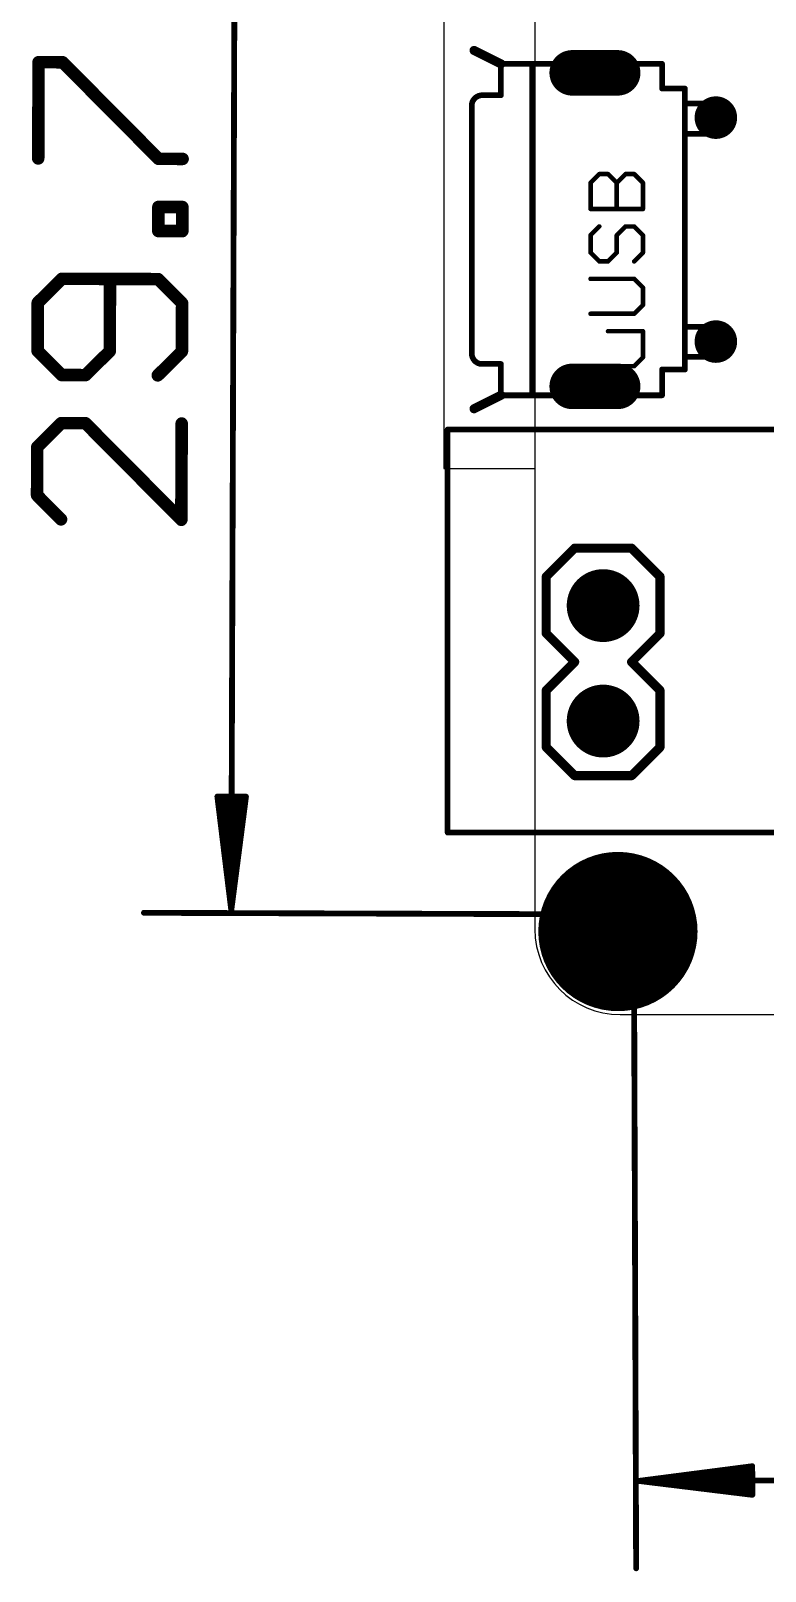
# Model space of a CAD drawing. Extents: x -11.3 to 37.9, y -12.4 to 40.8.
# Drawn here: x -11.25 to 5.14, y -12.43 to 21.96 of the extents above; entities that cross this region are included whole.
import ezdxf

# ---------------------------------------------------------------- set-up
doc = ezdxf.new("R2010")
doc.units = 0
for name, color, linetype in [('17', 82, 'CONTINUOUS'), ('18', 82, 'CONTINUOUS'), ('20', 7, 'CONTINUOUS'), ('51', 2, 'CONTINUOUS')]:
    doc.layers.add(name, color=color, linetype=linetype)

# ---------------------------------------------------------------- blocks, each defined once
blk = doc.blocks.new('RECT')
blk.add_solid([(-0.5, -0.5), (0.5, -0.5), (-0.5, 0.5), (0.5, 0.5)])
blk = doc.blocks.new('ROUNDP')
at = {"const_width": 0.5}
blk.add_lwpolyline([(0, -0.25, 1), (0, 0.25, 1), (0, -0.25)], format="xyb", dxfattribs=at)
blk = doc.blocks.new('LONGP100')
at = {"const_width": 1}
blk.add_lwpolyline([(-0.5, 0), (0.5, 0)], dxfattribs=at)
at = {"const_width": 0.5}
for points in [[(-0.5, 0.25, 1), (-0.5, -0.25)], [(0.5, -0.25, 1), (0.5, 0.25)]]:
    blk.add_lwpolyline(points, format="xyb", dxfattribs=at)
blk = doc.blocks.new('ROUNDV')
at = {"const_width": 0.5}
blk.add_lwpolyline([(0, -0.25, 1), (0, 0.25, 1), (0, -0.25)], format="xyb", dxfattribs=at)

msp = doc.modelspace()

# ---------------------------------------------------------------- linework, layer by layer
at = {"layer": '20'}
for p, q in [((0, 32.385), (0, 1.905)), ((0.9639, 21.326), (1.7163, 21.326)), ((1.7163, 20.726), (0.9639, 20.726)), ((3.7387, 19.8718), (3.7387, 20.1702)), ((4.3387, 20.1702), (4.3387, 19.8718)), ((3.7387, 14.8718), (3.7387, 15.1702)), ((4.3387, 15.1702), (4.3387, 14.8718)), ((0.9639, 14.326), (1.7163, 14.326)), ((1.7163, 13.726), (0.9639, 13.726)), ((1.905, 0), (24.13, 0))]:
    msp.add_line(p, q, dxfattribs=at)
for centre, radius, start, end in [((0.9889, 21.051), 0.2761, 95.1944, 185.1944), ((1.6913, 21.051), 0.2761, 354.8056, 84.8056), ((0.9889, 21.001), 0.2761, 174.8056, 264.8056), ((1.6913, 21.001), 0.2761, 275.1944, 5.1944), ((4.0387, 20.1702), 0.3, 90, 180), ((4.0387, 20.1702), 0.3, 0, 90), ((4.0387, 19.8718), 0.3, 180, 270), ((4.0387, 19.8718), 0.3, 270, 0), ((4.0387, 15.1702), 0.3, 90, 180), ((4.0387, 15.1702), 0.3, 0, 90), ((4.0387, 14.8718), 0.3, 180, 270), ((4.0387, 14.8718), 0.3, 270, 0), ((0.9889, 14.051), 0.2761, 95.1944, 185.1944), ((1.6913, 14.051), 0.2761, 354.8056, 84.8056), ((0.9889, 14.001), 0.2761, 174.8056, 264.8056), ((1.6913, 14.001), 0.2761, 275.1944, 5.1944), ((1.905, 1.905), 1.905, 180, 270)]:
    msp.add_arc(centre, radius, start, end, dxfattribs=at)
at = {"layer": '51'}
for p, q in [((-2.032, 22.606), (-2.032, 12.192)), ((-2.032, 12.192), (0, 12.192))]:
    msp.add_line(p, q, dxfattribs=at)
for points, const_width in [([(-6.7783, 2.3309), (-6.6772, 31.9189)], 0.13), ([(-11.0884, 19.1153), (-11.0809, 21.2642)], 0.2794), ([(-11.0809, 21.2642), (-10.5437, 21.2623)], 0.2794), ([(-10.5437, 21.2623), (-8.4023, 19.1059)], 0.2794), ([(-0.7581, 21.226), (-1.3581, 21.526)], 0.2032), ([(-0.7581, 21.226), (-0.7581, 20.526)], 0.127), ([(-0.7581, 21.226), (-0.0581, 21.226)], 0.127), ([(-0.0581, 21.226), (2.8393, 21.226)], 0.127), ([(-0.0581, 21.226), (-0.0581, 13.826)], 0.127), ([(2.8393, 21.226), (2.8393, 20.6758)], 0.127), ([(3.3445, 20.676), (2.8553, 20.676)], 0.127), ([(3.3499, 20.6746), (3.3499, 14.4074)], 0.127), ([(-1.4081, 20.326), (-1.4081, 14.776)], 0.127), ([(-0.7581, 20.526), (-1.1581, 20.526)], 0.127), ([(3.3551, 20.3426), (4.0071, 20.3426)], 0.127), ([(4.0077, 20.342), (4.0077, 19.68)], 0.127), ([(4.0045, 19.6648), (3.3633, 19.6648)], 0.127), ([(-8.4023, 19.1059), (-7.8651, 19.1041)], 0.2794), ([(1.2436, 18.5709), (1.4385, 18.7658)], 0.1016), ([(1.2436, 17.9862), (1.2436, 18.5709)], 0.1016), ([(1.4385, 18.7658), (1.6334, 18.7658)], 0.1016), ([(1.6334, 18.7658), (1.8283, 18.5709)], 0.1016), ([(1.8283, 18.5709), (2.0232, 18.7658)], 0.1016), ([(1.8283, 17.9862), (1.8283, 18.5709)], 0.1016), ([(2.0232, 18.7658), (2.2181, 18.7658)], 0.1016), ([(2.2181, 18.7658), (2.413, 18.5709)], 0.1016), ([(2.413, 18.5709), (2.413, 17.9862)], 0.1016), ([(-8.408, 17.4946), (-8.4061, 18.0318)], 0.2794), ([(-8.4061, 18.0318), (-7.8689, 18.0299)], 0.2794), ([(-7.8689, 18.0299), (-7.8707, 17.4927)], 0.2794), ([(2.413, 17.9862), (1.2436, 17.9862)], 0.1016), ([(-7.8707, 17.4927), (-8.408, 17.4946)], 0.2794), ([(1.4385, 17.5964), (1.2436, 17.4015)], 0.1016), ([(1.8283, 17.4015), (2.0232, 17.5964)], 0.1016), ([(2.0232, 17.5964), (2.2181, 17.5964)], 0.1016), ([(2.2181, 17.5964), (2.413, 17.4015)], 0.1016), ([(1.2436, 17.4015), (1.2436, 17.0117)], 0.1016), ([(1.8283, 17.0117), (1.8283, 17.4015)], 0.1016), ([(2.413, 17.4015), (2.413, 17.0117)], 0.1016), ([(1.2436, 17.0117), (1.4385, 16.8168)], 0.1016), ([(1.4385, 16.8168), (1.6334, 16.8168)], 0.1016), ([(1.6334, 16.8168), (1.8283, 17.0117)], 0.1016), ([(2.413, 17.0117), (2.2181, 16.8168)], 0.1016), ([(-10.5606, 16.4282), (-11.0997, 15.8929)], 0.2794), ([(-8.4117, 16.4207), (-10.5606, 16.4282)], 0.2794), ([(-9.4918, 14.8128), (-9.4862, 16.4245)], 0.2794), ([(-7.8764, 15.8816), (-8.4117, 16.4207)], 0.2794), ([(2.2181, 16.427), (1.2436, 16.427)], 0.1016), ([(2.413, 16.2321), (2.2181, 16.427)], 0.1016), ([(2.413, 15.8423), (2.413, 16.2321)], 0.1016), ([(-11.0997, 15.8929), (-11.1034, 14.8185)], 0.2794), ([(-7.8801, 14.8072), (-7.8764, 15.8816)], 0.2794), ([(2.2181, 15.6474), (2.413, 15.8423)], 0.1016), ([(1.2436, 15.6474), (2.2181, 15.6474)], 0.1016), ([(2.413, 15.2576), (1.6334, 15.2576)], 0.1016), ([(2.413, 14.6729), (2.413, 15.2576)], 0.1016), ([(3.3567, 15.3572), (3.9979, 15.3572)], 0.127), ([(4.0031, 15.354), (4.0031, 14.692)], 0.127), ([(-11.1034, 14.8185), (-10.5681, 14.2794)], 0.2794), ([(-10.0309, 14.2775), (-9.4918, 14.8128)], 0.2794), ([(-8.4192, 14.2719), (-7.8801, 14.8072)], 0.2794), ([(-1.2081, 14.526), (-0.7581, 14.526)], 0.127), ([(-0.7581, 14.526), (-0.7581, 13.826)], 0.127), ([(1.6334, 14.478), (2.2181, 14.478)], 0.1016), ([(2.2181, 14.478), (2.413, 14.6729)], 0.1016), ([(2.8393, 13.826), (2.8393, 14.3962)], 0.127), ([(3.3499, 14.4022), (2.8399, 14.4022)], 0.127), ([(3.3667, 14.6872), (3.9979, 14.6872)], 0.127), ([(-10.5681, 14.2794), (-10.0309, 14.2775)], 0.2794), ([(-0.7581, 13.826), (-1.3581, 13.526)], 0.2032), ([(-0.0581, 13.826), (-0.7581, 13.826)], 0.127), ([(2.8393, 13.826), (-0.0581, 13.826)], 0.127), ([(-10.5719, 13.2055), (-11.1109, 12.6702)], 0.2794), ([(-10.0346, 13.2036), (-10.5719, 13.2055)], 0.2794), ([(-7.8932, 11.0473), (-10.0346, 13.2036)], 0.2794), ([(-7.8857, 13.1961), (-7.8932, 11.0473)], 0.2794), ([(-1.948, 4.063), (-1.948, 13.063)], 0.127), ([(-1.948, 13.063), (11.863, 13.063)], 0.127), ([(-11.1109, 12.6702), (-11.1147, 11.5957)], 0.2794), ([(-11.1147, 11.5957), (-10.5793, 11.0566)], 0.2794), ([(0.254, 9.779), (0.889, 10.414)], 0.2032), ([(2.159, 10.414), (0.889, 10.414)], 0.2032), ([(2.159, 10.414), (2.794, 9.779)], 0.2032), ([(0.254, 8.509), (0.254, 9.779)], 0.2032), ([(2.794, 9.779), (2.794, 8.509)], 0.2032), ([(0.889, 7.874), (0.254, 8.509)], 0.2032), ([(2.794, 8.509), (2.159, 7.874)], 0.2032), ([(0.254, 7.239), (0.889, 7.874)], 0.2032), ([(2.159, 7.874), (2.794, 7.239)], 0.2032), ([(0.254, 5.969), (0.254, 7.239)], 0.2032), ([(2.794, 7.239), (2.794, 5.969)], 0.2032), ([(0.254, 5.969), (0.889, 5.334)], 0.2032), ([(2.159, 5.334), (2.794, 5.969)], 0.2032), ([(0.889, 5.334), (2.159, 5.334)], 0.2032), ([(-6.7783, 2.3309), (-7.0889, 4.867)], 0.13), ([(-7.0889, 4.867), (-6.4504, 4.8648)], 0.13), ([(-6.7783, 2.3309), (-7.0297, 4.8668)], 0.13), ([(-6.7783, 2.3309), (-6.8997, 4.8664)], 0.13), ([(-6.6397, 4.8655), (-6.7783, 2.3309)], 0.13), ([(-6.5097, 4.865), (-6.7783, 2.3309)], 0.13), ([(-6.4504, 4.8648), (-6.7783, 2.3309)], 0.13), ([(11.863, 4.063), (-1.948, 4.063)], 0.127), ([(2.2098, 2.2352), (-8.7286, 2.2726)], 0.13), ([(2.2098, 2.2098), (2.2612, -12.3624)], 0.13), ([(2.3193, -10.4122), (4.8532, -10.084)], 0.13), ([(2.3193, -10.4122), (4.8534, -10.1432)], 0.13), ([(2.3193, -10.4122), (4.8539, -10.2732)], 0.13), ([(2.3193, -10.4122), (23.7793, -10.3364)], 0.13), ([(4.8532, -10.084), (4.8555, -10.7225)], 0.13), ([(4.8555, -10.7225), (2.3193, -10.4122)], 0.13), ([(4.8548, -10.5332), (2.3193, -10.4122)], 0.13), ([(4.8552, -10.6632), (2.3193, -10.4122)], 0.13)]:
    msp.add_lwpolyline(points, dxfattribs=dict(at, const_width=const_width))
for points, const_width in [([(-11.0111, 21.264, 1), (-11.1508, 21.2645)], 0.1397), ([(-11.0807, 21.3341, 1), (-11.0812, 21.1944)], 0.1397), ([(-10.4942, 21.3116, 1), (-10.5933, 21.2131)], 0.1397), ([(-10.544, 21.1925, 1), (-10.5435, 21.3322)], 0.1397), ([(-1.3354, 21.5714, 1), (-1.3808, 21.4806)], 0.1016), ([(-0.7808, 21.1806, 1), (-0.7354, 21.2714)], 0.1016), ([(-0.7581, 21.2577, 1), (-0.7581, 21.1942)], 0.0635), ([(-0.7263, 21.226, 1), (-0.7898, 21.226)], 0.0635), ([(-0.0263, 21.226, 1), (-0.0898, 21.226)], 0.0635), ([(-0.0581, 21.2577, 1), (-0.0581, 21.1942)], 0.0635), ([(-0.0581, 21.1942, 1), (-0.0581, 21.2577)], 0.0635), ([(2.8711, 21.226, 1), (2.8076, 21.226)], 0.0635), ([(2.8393, 21.1942, 1), (2.8393, 21.2577)], 0.0635), ([(2.8076, 20.6758, 1), (2.8711, 20.6758)], 0.0635), ([(2.8553, 20.7077, 1), (2.8553, 20.6442)], 0.0635), ([(3.3817, 20.6746, 1), (3.3182, 20.6746)], 0.0635), ([(3.3445, 20.6442, 1), (3.3445, 20.7077)], 0.0635), ([(-1.1581, 20.526, 0.3866), (-1.4081, 20.326)], 0.127), ([(-1.3763, 20.326, 1), (-1.4398, 20.326)], 0.0635), ([(-1.4394, 20.331, 1), (-1.3767, 20.321)], 0.0635), ([(-1.1581, 20.5577, 1), (-1.1581, 20.4942)], 0.0635), ([(-1.1601, 20.4943, 1), (-1.1561, 20.5577)], 0.0635), ([(-0.7898, 20.526, 1), (-0.7263, 20.526)], 0.0635), ([(-0.7581, 20.4942, 1), (-0.7581, 20.5577)], 0.0635), ([(3.3551, 20.3743, 1), (3.3551, 20.3108)], 0.0635), ([(4.0395, 20.342, 1), (3.976, 20.342)], 0.0635), ([(4.0071, 20.3108, 1), (4.0071, 20.3743)], 0.0635), ([(3.3633, 19.6965, 1), (3.3633, 19.633)], 0.0635), ([(3.976, 19.68, 1), (4.0395, 19.68)], 0.0635), ([(4.0045, 19.633, 1), (4.0045, 19.6965)], 0.0635), ([(-11.1583, 19.1156, 1), (-11.0186, 19.1151)], 0.1397), ([(-8.4021, 19.1758, 1), (-8.4026, 19.0361)], 0.1397), ([(-8.4519, 19.0567, 1), (-8.3528, 19.1552)], 0.1397), ([(-7.8654, 19.0342, 1), (-7.8649, 19.1739)], 0.1397), ([(1.269, 18.5709, 1), (1.2182, 18.5709)], 0.0508), ([(1.2256, 18.5888, 1), (1.2616, 18.5529)], 0.0508), ([(1.4385, 18.7912, 1), (1.4385, 18.7404)], 0.0508), ([(1.4565, 18.7478, 1), (1.4205, 18.7837)], 0.0508), ([(1.6514, 18.7837, 1), (1.6154, 18.7478)], 0.0508), ([(1.6334, 18.7404, 1), (1.6334, 18.7912)], 0.0508), ([(1.8537, 18.5709, 1), (1.8029, 18.5709)], 0.0508), ([(1.8103, 18.5888, 1), (1.8463, 18.5529)], 0.0508), ([(1.8103, 18.5529, 1), (1.8463, 18.5888)], 0.0508), ([(2.0232, 18.7912, 1), (2.0232, 18.7404)], 0.0508), ([(2.0412, 18.7478, 1), (2.0052, 18.7837)], 0.0508), ([(2.2361, 18.7837, 1), (2.2001, 18.7478)], 0.0508), ([(2.2181, 18.7404, 1), (2.2181, 18.7912)], 0.0508), ([(2.4384, 18.5709, 1), (2.3876, 18.5709)], 0.0508), ([(2.395, 18.5529, 1), (2.431, 18.5888)], 0.0508), ([(-8.4058, 18.1017, 1), (-8.4063, 17.962)], 0.1397), ([(-8.3362, 18.0316, 1), (-8.4759, 18.0321)], 0.1397), ([(-7.799, 18.0297, 1), (-7.9387, 18.0302)], 0.1397), ([(-7.8691, 17.9601, 1), (-7.8686, 18.0998)], 0.1397), ([(1.2436, 18.0116, 1), (1.2436, 17.9608)], 0.0508), ([(1.2182, 17.9862, 1), (1.269, 17.9862)], 0.0508), ([(1.8029, 17.9862, 1), (1.8537, 17.9862)], 0.0508), ([(2.3876, 17.9862, 1), (2.4384, 17.9862)], 0.0508), ([(2.413, 17.9608, 1), (2.413, 18.0116)], 0.0508), ([(-8.4077, 17.5644, 1), (-8.4082, 17.4247)], 0.1397), ([(-8.4778, 17.4948, 1), (-8.3381, 17.4943)], 0.1397), ([(-7.9406, 17.493, 1), (-7.8009, 17.4925)], 0.1397), ([(-7.871, 17.4229, 1), (-7.8705, 17.5626)], 0.1397), ([(1.4565, 17.5784, 1), (1.4205, 17.6144)], 0.0508), ([(2.0232, 17.6218, 1), (2.0232, 17.571)], 0.0508), ([(2.0412, 17.5784, 1), (2.0052, 17.6144)], 0.0508), ([(2.2361, 17.6144, 1), (2.2001, 17.5784)], 0.0508), ([(2.2181, 17.571, 1), (2.2181, 17.6218)], 0.0508), ([(1.2256, 17.4195, 1), (1.2616, 17.3835)], 0.0508), ([(1.269, 17.4015, 1), (1.2182, 17.4015)], 0.0508), ([(1.8103, 17.4195, 1), (1.8463, 17.3835)], 0.0508), ([(1.8537, 17.4015, 1), (1.8029, 17.4015)], 0.0508), ([(2.4384, 17.4015, 1), (2.3876, 17.4015)], 0.0508), ([(2.395, 17.3835, 1), (2.431, 17.4195)], 0.0508), ([(1.2616, 17.0297, 1), (1.2256, 16.9937)], 0.0508), ([(1.2182, 17.0117, 1), (1.269, 17.0117)], 0.0508), ([(1.4385, 16.8422, 1), (1.4385, 16.7914)], 0.0508), ([(1.4205, 16.7988, 1), (1.4565, 16.8348)], 0.0508), ([(1.6154, 16.8348, 1), (1.6514, 16.7988)], 0.0508), ([(1.6334, 16.7914, 1), (1.6334, 16.8422)], 0.0508), ([(1.8029, 17.0117, 1), (1.8537, 17.0117)], 0.0508), ([(1.8463, 16.9937, 1), (1.8103, 17.0297)], 0.0508), ([(2.2001, 16.8348, 1), (2.2361, 16.7988)], 0.0508), ([(2.3876, 17.0117, 1), (2.4384, 17.0117)], 0.0508), ([(2.431, 16.9937, 1), (2.395, 17.0297)], 0.0508), ([(-10.5604, 16.4981, 1), (-10.5608, 16.3584)], 0.1397), ([(-10.5114, 16.3787, 1), (-10.6098, 16.4778)], 0.1397), ([(-9.4163, 16.4243, 1), (-9.556, 16.4247)], 0.1397), ([(-8.3621, 16.47, 1), (-8.4613, 16.3715)], 0.1397), ([(-8.412, 16.3509, 1), (-8.4115, 16.4906)], 0.1397), ([(1.2436, 16.4524, 1), (1.2436, 16.4016)], 0.0508), ([(2.2361, 16.445, 1), (2.2001, 16.409)], 0.0508), ([(2.2181, 16.4016, 1), (2.2181, 16.4524)], 0.0508), ([(2.4384, 16.2321, 1), (2.3876, 16.2321)], 0.0508), ([(2.395, 16.2141, 1), (2.431, 16.2501)], 0.0508), ([(-11.0298, 15.8927, 1), (-11.1695, 15.8931)], 0.1397), ([(-11.1489, 15.9425, 1), (-11.0505, 15.8433)], 0.1397), ([(-7.8065, 15.8814, 1), (-7.9462, 15.8819)], 0.1397), ([(-7.9259, 15.8324, 1), (-7.8268, 15.9309)], 0.1397), ([(2.3876, 15.8423, 1), (2.4384, 15.8423)], 0.0508), ([(2.431, 15.8243, 1), (2.395, 15.8603)], 0.0508), ([(1.2436, 15.6728, 1), (1.2436, 15.622)], 0.0508), ([(2.2001, 15.6654, 1), (2.2361, 15.6294)], 0.0508), ([(2.2181, 15.622, 1), (2.2181, 15.6728)], 0.0508), ([(1.6334, 15.283, 1), (1.6334, 15.2322)], 0.0508), ([(2.4384, 15.2576, 1), (2.3876, 15.2576)], 0.0508), ([(2.413, 15.2322, 1), (2.413, 15.283)], 0.0508), ([(3.3567, 15.3889, 1), (3.3567, 15.3254)], 0.0635), ([(4.0349, 15.354, 1), (3.9714, 15.354)], 0.0635), ([(3.9979, 15.3254, 1), (3.9979, 15.3889)], 0.0635), ([(-11.0539, 14.8677, 1), (-11.153, 14.7692)], 0.1397), ([(-11.1733, 14.8187, 1), (-11.0336, 14.8182)], 0.1397), ([(-9.5616, 14.8131, 1), (-9.4219, 14.8126)], 0.1397), ([(-9.4426, 14.7633, 1), (-9.541, 14.8624)], 0.1397), ([(-7.95, 14.8074, 1), (-7.8103, 14.807)], 0.1397), ([(-7.8309, 14.7576, 1), (-7.9293, 14.8568)], 0.1397), ([(-1.4081, 14.776, 0.3866), (-1.2081, 14.526)], 0.127), ([(-1.3764, 14.774, 1), (-1.4398, 14.778)], 0.0635), ([(-1.4398, 14.776, 1), (-1.3763, 14.776)], 0.0635), ([(-1.2081, 14.5577, 1), (-1.2081, 14.4942)], 0.0635), ([(-1.2131, 14.4946, 1), (-1.2031, 14.5574)], 0.0635), ([(-0.7263, 14.526, 1), (-0.7898, 14.526)], 0.0635), ([(-0.7581, 14.4942, 1), (-0.7581, 14.5577)], 0.0635), ([(1.6334, 14.5034, 1), (1.6334, 14.4526)], 0.0508), ([(2.2001, 14.496, 1), (2.2361, 14.46)], 0.0508), ([(2.2181, 14.4526, 1), (2.2181, 14.5034)], 0.0508), ([(2.3876, 14.6729, 1), (2.4384, 14.6729)], 0.0508), ([(2.431, 14.6549, 1), (2.395, 14.6909)], 0.0508), ([(2.8711, 14.3962, 1), (2.8076, 14.3962)], 0.0635), ([(2.8399, 14.4339, 1), (2.8399, 14.3704)], 0.0635), ([(3.3667, 14.7189, 1), (3.3667, 14.6554)], 0.0635), ([(3.3499, 14.3704, 1), (3.3499, 14.4339)], 0.0635), ([(3.9714, 14.692, 1), (4.0349, 14.692)], 0.0635), ([(3.9979, 14.6554, 1), (3.9979, 14.7189)], 0.0635), ([(-10.5679, 14.3492, 1), (-10.5683, 14.2095)], 0.1397), ([(-10.6177, 14.2301, 1), (-10.5185, 14.3286)], 0.1397), ([(-10.0801, 14.327, 1), (-9.9817, 14.2279)], 0.1397), ([(-10.0311, 14.2076, 1), (-10.0306, 14.3473)], 0.1397), ([(-8.4684, 14.3214, 1), (-8.37, 14.2223)], 0.1397), ([(3.3182, 14.4074, 1), (3.3817, 14.4074)], 0.0635), ([(-0.7354, 13.7806, 1), (-0.7808, 13.8714)], 0.1016), ([(-0.7581, 13.8577, 1), (-0.7581, 13.7942)], 0.0635), ([(-0.7898, 13.826, 1), (-0.7263, 13.826)], 0.0635), ([(-0.0581, 13.8577, 1), (-0.0581, 13.7942)], 0.0635), ([(-0.0898, 13.826, 1), (-0.0263, 13.826)], 0.0635), ([(-0.0581, 13.7942, 1), (-0.0581, 13.8577)], 0.0635), ([(2.8076, 13.826, 1), (2.8711, 13.826)], 0.0635), ([(2.8393, 13.7942, 1), (2.8393, 13.8577)], 0.0635), ([(-1.3808, 13.5714, 1), (-1.3354, 13.4806)], 0.1016), ([(-10.5716, 13.2754, 1), (-10.5721, 13.1357)], 0.1397), ([(-10.5226, 13.156, 1), (-10.6211, 13.2551)], 0.1397), ([(-9.9851, 13.2529, 1), (-10.0842, 13.1544)], 0.1397), ([(-10.0349, 13.1338, 1), (-10.0344, 13.2735)], 0.1397), ([(-7.8159, 13.1959, 1), (-7.9556, 13.1964)], 0.1397), ([(-1.9163, 13.063, 1), (-1.9798, 13.063)], 0.0635), ([(-1.948, 13.0948, 1), (-1.948, 13.0312)], 0.0635), ([(-11.1602, 12.7197, 1), (-11.0617, 12.6206)], 0.1397), ([(-11.0411, 12.6699, 1), (-11.1808, 12.6704)], 0.1397), ([(-11.0651, 11.6449, 1), (-11.1643, 11.5465)], 0.1397), ([(-11.1845, 11.596, 1), (-11.0448, 11.5955)], 0.1397), ([(-10.6289, 11.0074, 1), (-10.5298, 11.1058)], 0.1397), ([(-7.9631, 11.0475, 1), (-7.8234, 11.047)], 0.1397), ([(-7.9428, 10.998, 1), (-7.8437, 11.0965)], 0.1397), ([(0.889, 10.4648, 1), (0.889, 10.3632)], 0.1016), ([(0.9249, 10.3781, 1), (0.8531, 10.4499)], 0.1016), ([(2.1949, 10.4499, 1), (2.1231, 10.3781)], 0.1016), ([(2.159, 10.3632, 1), (2.159, 10.4648)], 0.1016), ([(0.3048, 9.779, 1), (0.2032, 9.779)], 0.1016), ([(0.2181, 9.8149, 1), (0.2899, 9.7431)], 0.1016), ([(2.8448, 9.779, 1), (2.7432, 9.779)], 0.1016), ([(2.7581, 9.7431, 1), (2.8299, 9.8149)], 0.1016), ([(0.2899, 8.5449, 1), (0.2181, 8.4731)], 0.1016), ([(2.8299, 8.4731, 1), (2.7581, 8.5449)], 0.1016), ([(0.2032, 8.509, 1), (0.3048, 8.509)], 0.1016), ([(2.7432, 8.509, 1), (2.8448, 8.509)], 0.1016), ([(0.9249, 7.8381, 1), (0.8531, 7.9099)], 0.1016), ([(0.8531, 7.8381, 1), (0.9249, 7.9099)], 0.1016), ([(2.1949, 7.9099, 1), (2.1231, 7.8381)], 0.1016), ([(2.1231, 7.9099, 1), (2.1949, 7.8381)], 0.1016), ([(0.3048, 7.239, 1), (0.2032, 7.239)], 0.1016), ([(0.2181, 7.2749, 1), (0.2899, 7.2031)], 0.1016), ([(2.8448, 7.239, 1), (2.7432, 7.239)], 0.1016), ([(2.7581, 7.2031, 1), (2.8299, 7.2749)], 0.1016), ([(0.2899, 6.0049, 1), (0.2181, 5.9331)], 0.1016), ([(0.2032, 5.969, 1), (0.3048, 5.969)], 0.1016), ([(2.7432, 5.969, 1), (2.8448, 5.969)], 0.1016), ([(2.8299, 5.9331, 1), (2.7581, 6.0049)], 0.1016), ([(0.889, 5.3848, 1), (0.889, 5.2832)], 0.1016), ([(0.8531, 5.2981, 1), (0.9249, 5.3699)], 0.1016), ([(2.1231, 5.3699, 1), (2.1949, 5.2981)], 0.1016), ([(2.159, 5.2832, 1), (2.159, 5.3848)], 0.1016), ([(-7.0567, 4.871, 1), (-7.1212, 4.8631)], 0.065), ([(-7.0888, 4.8995, 1), (-7.089, 4.8345)], 0.065), ([(-6.9973, 4.87, 1), (-7.062, 4.8636)], 0.065), ([(-6.8672, 4.8679, 1), (-6.9321, 4.8648)], 0.065), ([(-6.6072, 4.8637, 1), (-6.6721, 4.8672)], 0.065), ([(-6.4774, 4.8616, 1), (-6.542, 4.8685)], 0.065), ([(-6.4182, 4.8607, 1), (-6.4827, 4.869)], 0.065), ([(-6.4506, 4.8323, 1), (-6.4503, 4.8973)], 0.065), ([(-1.9798, 4.063, 1), (-1.9163, 4.063)], 0.0635), ([(-1.948, 4.0948, 1), (-1.948, 4.0313)], 0.0635), ([(-8.7284, 2.3051, 1), (-8.7287, 2.2401)], 0.065), ([(-6.8106, 2.3351, 1), (-6.7461, 2.3268)], 0.065), ([(-6.8107, 2.3344, 1), (-6.746, 2.3275)], 0.065), ([(-6.8108, 2.3327, 1), (-6.7459, 2.3292)], 0.065), ([(-6.8108, 2.3294, 1), (-6.7459, 2.3325)], 0.065), ([(-6.8108, 2.331, 1), (-6.7458, 2.3308)], 0.065), ([(-6.8107, 2.3277, 1), (-6.746, 2.3341)], 0.065), ([(-6.8106, 2.327, 1), (-6.7461, 2.3349)], 0.065), ([(2.2423, 2.2099, 1), (2.1773, 2.2097)], 0.065), ([(2.2097, 2.2027, 1), (2.2099, 2.2677)], 0.065), ([(4.8857, -10.0839, 1), (4.8207, -10.0841)], 0.065), ([(4.8574, -10.1162, 1), (4.849, -10.0518)], 0.065), ([(4.8568, -10.1756, 1), (4.85, -10.1109)], 0.065), ([(4.8557, -10.3057, 1), (4.8521, -10.2408)], 0.065), ([(2.3225, -10.3798, 1), (2.3161, -10.4445)], 0.065), ([(2.3192, -10.3797, 1), (2.3195, -10.4447)], 0.065), ([(2.3152, -10.3799, 1), (2.3235, -10.4444)], 0.065), ([(2.3233, -10.3799, 1), (2.3154, -10.4444)], 0.065), ([(2.3176, -10.3797, 1), (2.3211, -10.4446)], 0.065), ([(2.3209, -10.3797, 1), (2.3178, -10.4446)], 0.065), ([(2.3159, -10.3799, 1), (2.3228, -10.4445)], 0.065), ([(4.8515, -10.7547, 1), (4.8594, -10.6902)], 0.065), ([(4.852, -10.6956, 1), (4.8585, -10.6309)], 0.065), ([(4.8532, -10.5657, 1), (4.8563, -10.5008)], 0.065), ([(4.823, -10.7226, 1), (4.888, -10.7224)], 0.065), ([(2.2287, -12.3625, 1), (2.2937, -12.3623)], 0.065)]:
    msp.add_lwpolyline(points, format="xyb", dxfattribs=dict(at, const_width=const_width))

# ---------------------------------------------------------------- block references
at = {"layer": '17', "xscale": 1.016, "yscale": 1.016}
for p in [(1.3411, 21.026), (1.3411, 21.026), (1.3411, 14.026), (1.3411, 14.026)]:
    msp.add_blockref('LONGP100', p, dxfattribs=at)
at = {"layer": '17'}
for p, xscale, yscale, rotation in [((4.0411, 20.026), 0.95, 0.95, 270), ((4.0411, 20.026), 0.95, 0.95, 270), ((4.0411, 15.026), 0.95, 0.95, 270), ((4.0411, 15.026), 0.95, 0.95, 270), ((1.524, 9.1313), 1.6256, 1.6256, 180), ((1.524, 9.1313), 1.6256, 1.6256, 180), ((1.524, 6.5532), 1.6256, 1.6256, 180), ((1.524, 6.5532), 1.6256, 1.6256, 180)]:
    msp.add_blockref('ROUNDP', p, dxfattribs=dict(at, xscale=xscale, yscale=yscale, rotation=rotation))
at = {"layer": '18', "xscale": 3.556, "yscale": 3.556}
msp.add_blockref('ROUNDV', (1.8542, 1.8542), dxfattribs=at)
at = {"layer": '51', "xscale": 0.5842, "yscale": 0.5842, "rotation": 90}
for p in [(1.524, 9.144), (1.524, 6.604)]:
    msp.add_blockref('RECT', p, dxfattribs=at)

doc.saveas('drawing.dxf')
